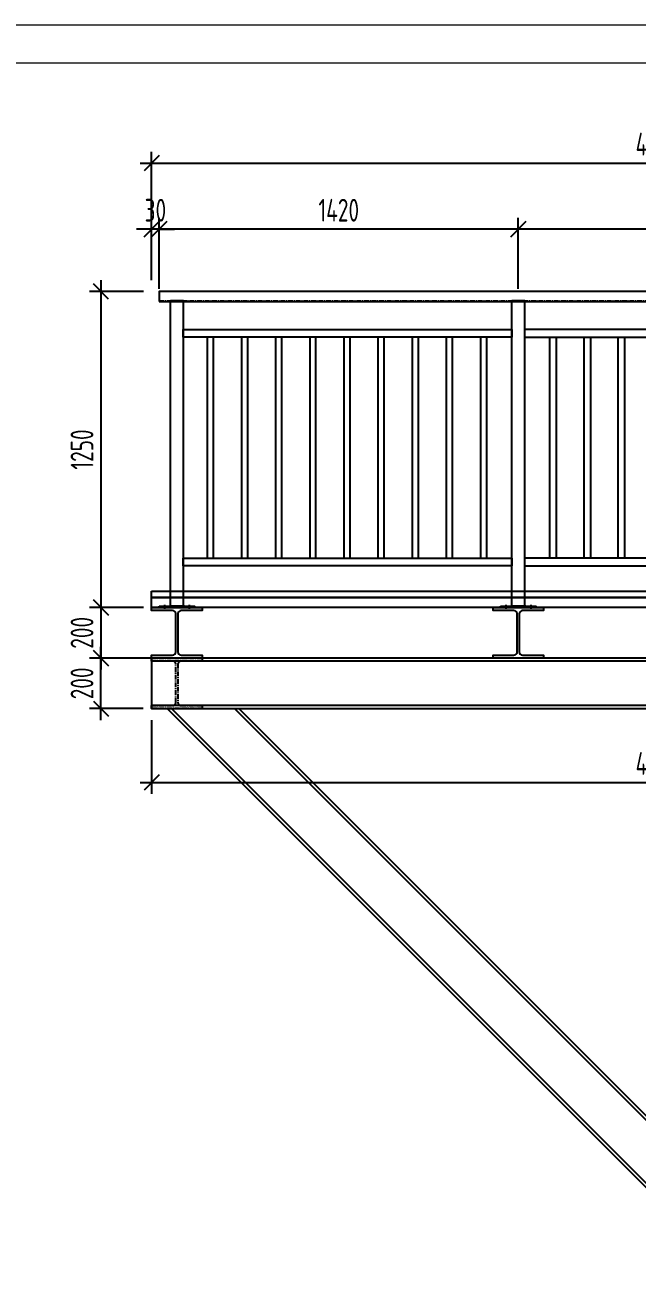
# Model space of a CAD drawing. Header units: millimetres. Extents: x 4 to 2106212, y -117026 to 198097.
# Drawn here: x 1907639 to 1910061, y 185223 to 190137 of the extents above; entities that cross this region are included whole.
import ezdxf

# ---------------------------------------------------------------- set-up
doc = ezdxf.new("R2010")
doc.units = ezdxf.units.MM
doc.linetypes.add('CENTER', pattern=[0.6, 0.375, -0.075, 0.075, -0.075])
doc.linetypes.add('CENTER2', pattern=[28.575, 19.05, -3.175, 3.175, -3.175])
doc.layers.add('H200', color=3, linetype='Continuous')
doc.layers.add('方管', color=100, linetype='Continuous')
for name, color, linetype, lineweight in [('图框', 7, 'Continuous', 13), ('文本', 3, 'Continuous', 13), ('虚线', 1, 'CENTER2', 0)]:
    doc.layers.add(name, color=color, linetype=linetype, lineweight=lineweight)
doc.styles.add('hztxt', font='ros1.shx', dxfattribs={"width": 0.8, "bigfont": 'hztxt.shx'})
doc.dimstyles.new('DIM-30', dxfattribs={"dimscale": 30, "dimtxt": 3, "dimasz": 2, "dimexe": 1.5, "dimexo": 1.5, "dimgap": 1, "dimtad": 1, "dimdec": 1, "dimdsep": 46, "dimtxsty": 'hztxt', "dimblk": 'OBLIQUE', "dimcen": 0, "dimdle": 1.5, "dimclrd": 9, "dimclre": 9, "dimclrt": 2, "dimadec": 1, "dimazin": 0, "dimtfac": 1, "dimtdec": 1, "dimtix": 1, "dimtmove": 2, "dimatfit": 3, "dimldrblk": 'OBLIQUE', "dimfxl": 15, "dimtolj": 1, "dimtzin": 0, "dimarcsym": 1})

# ---------------------------------------------------------------- blocks, each defined once
blk = doc.blocks.new('_Oblique')
at = {"color": 0, "linetype": 'ByBlock', "lineweight": -2}
blk.add_line((-0.5, -0.5), (0.5, 0.5), dxfattribs=at)
blk = doc.blocks.new('*D993')
at = {"color": 9, "lineweight": -2, "transparency": 16777216}
for p, q in [((1907940.5, 189126.9), (1907940.5, 187786.9)), ((1908108.5, 189081.9), (1907895.5, 189081.9)), ((1908108.5, 187831.9), (1907895.5, 187831.9))]:
    blk.add_line(p, q, dxfattribs=at)
at = {"layer": 'Defpoints', "color": 0, "transparency": 16777216}
for p in [(1908153.5, 189081.9, 0), (1907940.5, 187831.9), (1908153.5, 187831.9)]:
    blk.add_point(p, dxfattribs=at)
at = {"color": 9, "lineweight": -2, "transparency": 16777216, "xscale": 60, "yscale": 60, "zscale": 60}
for p, rotation in [((1907940.5, 189081.9), 90), ((1907940.5, 187831.9), 270)]:
    blk.add_blockref('_Oblique', p, dxfattribs=dict(at, rotation=rotation))
at = {"color": 2, "transparency": 16777216, "insert": (1907865.5, 188456.9), "char_height": 90, "attachment_point": 5, "rotation": 90, "style": 'hztxt'}
blk.add_mtext('\\A1;1250', dxfattribs=at)
blk = doc.blocks.new('GW-TK')
at = {"layer": '图框'}
for points in [[(927183.55, 464715.01), (927603.55, 464715.01), (927603.55, 464418.01), (927183.55, 464418.01)], [(927188.55, 464710.01), (927598.55, 464710.01), (927598.55, 464423.01), (927188.55, 464423.01)]]:
    blk.add_lwpolyline(points, close=True, dxfattribs=at)
blk = doc.blocks.new('*D1002')
at = {"color": 9, "lineweight": -2, "transparency": 16777216}
for p, q in [((1908140.7, 187386.9), (1908140.7, 187095.1)), ((1912140.7, 187311.9), (1912140.7, 187095.1)), ((1908095.7, 187140.1), (1912185.7, 187140.1))]:
    blk.add_line(p, q, dxfattribs=at)
at = {"layer": 'Defpoints', "color": 0, "transparency": 16777216}
for p in [(1908140.7, 187431.9), (1912140.7, 187356.9), (1912140.7, 187140.1)]:
    blk.add_point(p, dxfattribs=at)
at = {"color": 9, "lineweight": -2, "transparency": 16777216, "xscale": 60, "yscale": 60, "zscale": 60, "rotation": 180}
blk.add_blockref('_Oblique', (1908140.7, 187140.1), dxfattribs=at)
at = {"color": 9, "lineweight": -2, "transparency": 16777216, "xscale": 60, "yscale": 60, "zscale": 60}
blk.add_blockref('_Oblique', (1912140.7, 187140.1), dxfattribs=at)
at = {"color": 2, "transparency": 16777216, "insert": (1910140.7, 187215.1), "char_height": 90, "attachment_point": 5, "style": 'hztxt'}
blk.add_mtext('\\A1;4000', dxfattribs=at)
blk = doc.blocks.new('*D1006')
at = {"color": 9, "lineweight": -2, "transparency": 16777216}
for p, q in [((1907940.5, 187386.9), (1907940.5, 187676.9)), ((1908295.7, 187631.9), (1907895.5, 187631.9)), ((1908107.7, 187431.9), (1907895.5, 187431.9))]:
    blk.add_line(p, q, dxfattribs=at)
at = {"layer": 'Defpoints', "color": 0, "transparency": 16777216}
for p in [(1907940.5, 187631.9), (1908340.7, 187631.9), (1908152.7, 187431.9)]:
    blk.add_point(p, dxfattribs=at)
at = {"color": 9, "lineweight": -2, "transparency": 16777216, "xscale": 60, "yscale": 60, "zscale": 60}
for p, rotation in [((1907940.5, 187631.9), 90), ((1907940.5, 187431.9), 270)]:
    blk.add_blockref('_Oblique', p, dxfattribs=dict(at, rotation=rotation))
at = {"color": 2, "transparency": 16777216, "insert": (1907865.5, 187531.9), "char_height": 90, "attachment_point": 5, "rotation": 90, "style": 'hztxt'}
blk.add_mtext('\\A1;200', dxfattribs=at)
blk = doc.blocks.new('*U931')
h = blk.add_hatch(color=256)
h.dxf.hatch_style = 1
h.paths.add_polyline_path([(-25, -596.5, 0.414214), (-27.5, -599), (-25, -599)])
h = blk.add_hatch(color=256)
h.dxf.hatch_style = 1
h.paths.add_polyline_path([(25, -596.5, -0.414214), (27.5, -599), (25, -599)])
at = {"color": 7}
for points in [[(-70, -599), (70, -599), (70, -605), (-70, -605), (-70, -599)], [(-56, -599), (-56, -605)], [(-49, -594), (-49, -610)], [(-42, -599), (-42, -605)], [(42, -599), (42, -605)], [(49, -594), (49, -610)], [(56, -599), (56, -605)]]:
    blk.add_lwpolyline(points, dxfattribs=at)
for centre, start, end in [((-25, -599), 90, 180), ((25, -599), 0, 90)]:
    blk.add_arc(centre, 2.5, start, end)
at = {"layer": '方管', "color": 3}
blk.add_lwpolyline([(-25, 610), (25, 610), (25, -599), (-25, -599)], close=True, dxfattribs=at)
blk = doc.blocks.new('*U924')
at = {"color": 0, "linetype": 'ByBlock', "lineweight": -2, "transparency": 16777216}
blk.add_blockref('*U931', (0, 0), dxfattribs=at)
blk = doc.blocks.new('*U915')
h = blk.add_hatch(color=256)
h.dxf.hatch_style = 1
h.paths.add_polyline_path([(-25, -596.5, 0.414214), (-27.5, -599), (-25, -599)])
h = blk.add_hatch(color=256)
h.dxf.hatch_style = 1
h.paths.add_polyline_path([(25, -596.5, -0.414214), (27.5, -599), (25, -599)])
at = {"color": 7}
for points in [[(-70, -599), (70, -599), (70, -605), (-70, -605), (-70, -599)], [(-56, -599), (-56, -605)], [(-49, -594), (-49, -610)], [(-42, -599), (-42, -605)], [(42, -599), (42, -605)], [(49, -594), (49, -610)], [(56, -599), (56, -605)]]:
    blk.add_lwpolyline(points, dxfattribs=at)
for centre, start, end in [((-25, -599), 90, 180), ((25, -599), 0, 90)]:
    blk.add_arc(centre, 2.5, start, end)
at = {"layer": '方管', "color": 3}
blk.add_lwpolyline([(-25, 610), (25, 610), (25, -599), (-25, -599)], close=True, dxfattribs=at)
blk = doc.blocks.new('*U914')
at = {"color": 0, "linetype": 'ByBlock', "lineweight": -2, "transparency": 16777216}
blk.add_blockref('*U915', (0, 0), dxfattribs=at)
blk = doc.blocks.new('*D1061')
at = {"color": 9, "lineweight": -2, "transparency": 16777216}
for p, q in [((1907940.5, 187876.9), (1907940.5, 187586.9)), ((1908095.7, 187831.9), (1907895.5, 187831.9)), ((1908095.7, 187631.9), (1907895.5, 187631.9))]:
    blk.add_line(p, q, dxfattribs=at)
at = {"layer": 'Defpoints', "color": 0, "transparency": 16777216}
for p in [(1908140.7, 187831.9), (1907940.5, 187631.9), (1908140.7, 187631.9)]:
    blk.add_point(p, dxfattribs=at)
at = {"color": 9, "lineweight": -2, "transparency": 16777216, "xscale": 60, "yscale": 60, "zscale": 60}
for p, rotation in [((1907940.5, 187831.9), 90), ((1907940.5, 187631.9), 270)]:
    blk.add_blockref('_Oblique', p, dxfattribs=dict(at, rotation=rotation))
at = {"color": 2, "transparency": 16777216, "insert": (1907865.5, 187731.9), "char_height": 90, "attachment_point": 5, "rotation": 90, "style": 'hztxt'}
blk.add_mtext('\\A1;200', dxfattribs=at)
blk = doc.blocks.new('*D1062')
at = {"color": 9, "lineweight": -2, "transparency": 16777216}
for p, q in [((1909590.7, 189091.9), (1909590.7, 189373.5)), ((1910940.7, 189091.9), (1910940.7, 189373.5)), ((1910985.7, 189328.5), (1909545.7, 189328.5))]:
    blk.add_line(p, q, dxfattribs=at)
at = {"layer": 'Defpoints', "color": 0, "transparency": 16777216}
for p in [(1909590.7, 189328.5), (1909590.7, 189046.9, 0), (1910940.7, 189046.9, 0)]:
    blk.add_point(p, dxfattribs=at)
at = {"color": 9, "lineweight": -2, "transparency": 16777216, "xscale": 60, "yscale": 60, "zscale": 60, "rotation": 180}
blk.add_blockref('_Oblique', (1909590.7, 189328.5), dxfattribs=at)
at = {"color": 9, "lineweight": -2, "transparency": 16777216, "xscale": 60, "yscale": 60, "zscale": 60}
blk.add_blockref('_Oblique', (1910940.7, 189328.5), dxfattribs=at)
at = {"color": 2, "transparency": 16777216, "insert": (1910265.7, 189403.5), "char_height": 90, "attachment_point": 5, "style": 'hztxt'}
blk.add_mtext('\\A1;1350', dxfattribs=at)
blk = doc.blocks.new('*D1063')
at = {"color": 9, "lineweight": -2, "transparency": 16777216}
for p, q in [((1908170.7, 189091.9), (1908170.7, 189373.5)), ((1909590.7, 189091.9), (1909590.7, 189373.5)), ((1909635.7, 189328.5), (1908125.7, 189328.5))]:
    blk.add_line(p, q, dxfattribs=at)
at = {"layer": 'Defpoints', "color": 0, "transparency": 16777216}
for p in [(1908170.7, 189328.5), (1908170.7, 189046.9, 0), (1909590.7, 189046.9, 0)]:
    blk.add_point(p, dxfattribs=at)
at = {"color": 9, "lineweight": -2, "transparency": 16777216, "xscale": 60, "yscale": 60, "zscale": 60, "rotation": 180}
blk.add_blockref('_Oblique', (1908170.7, 189328.5), dxfattribs=at)
at = {"color": 9, "lineweight": -2, "transparency": 16777216, "xscale": 60, "yscale": 60, "zscale": 60}
blk.add_blockref('_Oblique', (1909590.7, 189328.5), dxfattribs=at)
at = {"color": 2, "transparency": 16777216, "insert": (1908880.7, 189403.5), "char_height": 90, "attachment_point": 5, "style": 'hztxt'}
blk.add_mtext('\\A1;1420', dxfattribs=at)
blk = doc.blocks.new('*D1065')
at = {"color": 9, "lineweight": -2, "transparency": 16777216}
for p, q in [((1908140.7, 189126.9), (1908140.7, 189373.5)), ((1908170.7, 189126.9), (1908170.7, 189373.5)), ((1908140.7, 189328.5), (1908080.7, 189328.5)), ((1908170.7, 189328.5), (1908140.7, 189328.5)), ((1908170.7, 189328.5), (1908230.7, 189328.5))]:
    blk.add_line(p, q, dxfattribs=at)
at = {"layer": 'Defpoints', "color": 0, "transparency": 16777216}
for p in [(1908140.7, 189328.5), (1908140.7, 189081.9, 0), (1908170.7, 189081.9, 0)]:
    blk.add_point(p, dxfattribs=at)
at = {"color": 9, "lineweight": -2, "transparency": 16777216, "xscale": 60, "yscale": 60, "zscale": 60}
blk.add_blockref('_Oblique', (1908140.7, 189328.5), dxfattribs=at)
at = {"color": 9, "lineweight": -2, "transparency": 16777216, "xscale": 60, "yscale": 60, "zscale": 60, "rotation": 180}
blk.add_blockref('_Oblique', (1908170.7, 189328.5), dxfattribs=at)
at = {"color": 2, "transparency": 16777216, "insert": (1908155.7, 189403.5), "char_height": 90, "attachment_point": 5, "style": 'hztxt'}
blk.add_mtext('\\A1;30', dxfattribs=at)
blk = doc.blocks.new('*D1066')
at = {"color": 9, "lineweight": -2, "transparency": 16777216}
for p, q in [((1908140.7, 189126.9), (1908140.7, 189634.9)), ((1912140.7, 189126.9), (1912140.7, 189634.9)), ((1908095.7, 189589.9), (1912185.7, 189589.9))]:
    blk.add_line(p, q, dxfattribs=at)
at = {"layer": 'Defpoints', "color": 0, "transparency": 16777216}
for p in [(1912140.7, 189589.9), (1908140.7, 189081.9, 0), (1912140.7, 189081.9, 0)]:
    blk.add_point(p, dxfattribs=at)
at = {"color": 9, "lineweight": -2, "transparency": 16777216, "xscale": 60, "yscale": 60, "zscale": 60, "rotation": 180}
blk.add_blockref('_Oblique', (1908140.7, 189589.9), dxfattribs=at)
at = {"color": 9, "lineweight": -2, "transparency": 16777216, "xscale": 60, "yscale": 60, "zscale": 60}
blk.add_blockref('_Oblique', (1912140.7, 189589.9), dxfattribs=at)
at = {"color": 2, "transparency": 16777216, "insert": (1910140.7, 189664.9), "char_height": 90, "attachment_point": 5, "style": 'hztxt'}
blk.add_mtext('\\A1;4000', dxfattribs=at)

msp = doc.modelspace()

# ---------------------------------------------------------------- linework, layer by layer
at = {"color": 1}
for points in [[(1908265.7354, 188931.8776), (1909565.838, 188931.8776), (1909565.838, 188901.8776), (1908265.7354, 188901.8776)], [(1910915.7354, 188931.8776), (1909615.6327, 188931.8776), (1909615.6327, 188901.8776), (1910915.7354, 188901.8776)]]:
    msp.add_lwpolyline(points, close=True, dxfattribs=at)
at = {"color": 4, "elevation": 0.0005}
for points in [[(1908385.7354, 188026.8776), (1908385.7354, 188901.8776), (1908360.7354, 188901.8776), (1908360.7354, 188026.8776)], [(1908520.7354, 188026.8776), (1908520.7354, 188901.8776), (1908495.7354, 188901.8776), (1908495.7354, 188026.8776)], [(1908655.7354, 188026.8776), (1908655.7354, 188901.8776), (1908630.7354, 188901.8776), (1908630.7354, 188026.8776)], [(1908790.7354, 188026.8776), (1908790.7354, 188901.8776), (1908765.7354, 188901.8776), (1908765.7354, 188026.8776)], [(1908925.7354, 188026.8776), (1908925.7354, 188901.8776), (1908900.7354, 188901.8776), (1908900.7354, 188026.8776)], [(1909060.7354, 188026.8776), (1909060.7354, 188901.8776), (1909035.7354, 188901.8776), (1909035.7354, 188026.8776)], [(1909195.7354, 188026.8776), (1909195.7354, 188901.8776), (1909170.7354, 188901.8776), (1909170.7354, 188026.8776)], [(1909330.7354, 188026.8776), (1909330.7354, 188901.8776), (1909305.7354, 188901.8776), (1909305.7354, 188026.8776)], [(1909465.7354, 188026.8776), (1909465.7354, 188901.8776), (1909440.7354, 188901.8776), (1909440.7354, 188026.8776)], [(1909715.7354, 188026.8776), (1909715.7354, 188901.8776), (1909740.7354, 188901.8776), (1909740.7354, 188026.8776)], [(1909850.7354, 188026.8776), (1909850.7354, 188901.8776), (1909875.7354, 188901.8776), (1909875.7354, 188026.8776)], [(1909985.7354, 188026.8776), (1909985.7354, 188901.8776), (1910010.7354, 188901.8776), (1910010.7354, 188026.8776)]]:
    msp.add_lwpolyline(points, dxfattribs=at)
at = {"color": 1, "elevation": 0.0005}
for points in [[(1908265.7354, 188026.8776), (1909565.838, 188026.8776), (1909565.838, 187996.8776), (1908265.7354, 187996.8776)], [(1910915.7354, 188026.8776), (1909615.6327, 188026.8776), (1909615.6327, 187996.8776), (1910915.7354, 187996.8776)]]:
    msp.add_lwpolyline(points, close=True, dxfattribs=at)
at = {"elevation": 0.001}
for points in [[(1908140.7354, 187896.8804), (1912152.7354, 187896.8804), (1912152.7354, 187871.8804), (1908140.7354, 187871.8804)], [(1908140.7354, 187871.8804), (1912152.7354, 187871.8804), (1912152.7354, 187831.8804), (1908140.7354, 187831.8804)]]:
    msp.add_lwpolyline(points, close=True, dxfattribs=at)
at = {"layer": 'H200'}
for p, q in [((1912140.7354, 187619.8804), (1908152.7354, 187619.8804)), ((1912140.7354, 187443.8804), (1908140.7354, 187443.8804))]:
    msp.add_line(p, q, dxfattribs=at)
at = {"layer": 'H200', "color": 21}
msp.add_lwpolyline([(1908236.7354, 187808.8804, 0.359358828), (1908223.7354, 187819.8804), (1908140.7354, 187819.8804), (1908140.7354, 187831.8804), (1908340.7354, 187831.8804), (1908340.7354, 187819.8804), (1908257.7354, 187819.8804, 0.362402399), (1908244.7354, 187808.8804), (1908244.7354, 187656.8804, 0.414213562), (1908257.7354, 187643.8804), (1908340.7354, 187643.8804), (1908340.7354, 187631.8804), (1908140.7354, 187631.8804), (1908140.7354, 187643.8804), (1908223.7354, 187643.8804, 0.414213562), (1908236.7354, 187656.8804)], format="xyb", close=True, dxfattribs=at)
at = {"layer": 'H200', "color": 21, "elevation": 0.0005}
msp.add_lwpolyline([(1909586.7354, 187808.8804, 0.359358828), (1909573.7354, 187819.8804), (1909490.7354, 187819.8804), (1909490.7354, 187831.8804), (1909690.7354, 187831.8804), (1909690.7354, 187819.8804), (1909607.7354, 187819.8804, 0.362402399), (1909594.7354, 187808.8804), (1909594.7354, 187656.8804, 0.414213562), (1909607.7354, 187643.8804), (1909690.7354, 187643.8804), (1909690.7354, 187631.8804), (1909490.7354, 187631.8804), (1909490.7354, 187643.8804), (1909573.7354, 187643.8804, 0.414213562), (1909586.7354, 187656.8804)], format="xyb", close=True, dxfattribs=at)
at = {"layer": 'H200'}
msp.add_lwpolyline([(1912140.7354, 187631.8804), (1908140.7354, 187631.8804), (1908140.7354, 187431.8804), (1912140.7354, 187431.8804)], close=True, dxfattribs=at)
at = {"layer": 'H200', "color": 252, "linetype": 'CENTER', "ltscale": 50}
msp.add_lwpolyline([(1908236.7354, 187608.8804, 0.359358828), (1908223.7354, 187619.8804), (1908140.7354, 187619.8804), (1908140.7354, 187631.8804), (1908340.7354, 187631.8804), (1908340.7354, 187619.8804), (1908257.7354, 187619.8804, 0.362402399), (1908244.7354, 187608.8804), (1908244.7354, 187456.8804, 0.414213562), (1908257.7354, 187443.8804), (1908340.7354, 187443.8804), (1908340.7354, 187431.8804), (1908140.7354, 187431.8804), (1908140.7354, 187443.8804), (1908223.7354, 187443.8804, 0.414213562), (1908236.7354, 187456.8804)], format="xyb", close=True, dxfattribs=at)
at = {"layer": 'H200'}
for points in [[(1912140.7354, 183493.5138), (1908202.7354, 187431.8804)], [(1912140.7354, 183510.4852), (1908219.7051, 187431.8804)], [(1912140.7354, 183759.3983), (1908468.5951, 187431.8804)], [(1912140.7354, 183776.3697), (1908485.5649, 187431.8804)]]:
    msp.add_lwpolyline(points, dxfattribs=at)
at = {"layer": '方管', "color": 2, "elevation": 0.001}
msp.add_lwpolyline([(1908170.7354, 189041.8776), (1912110.7354, 189041.8776), (1912110.7354, 189081.8776), (1908170.7354, 189081.8776)], close=True, dxfattribs=at)
at = {"layer": '虚线', "color": 1, "linetype": 'CENTER', "ltscale": 50, "elevation": 0.001}
msp.add_lwpolyline([(1908170.7354, 189046.8776), (1912110.7354, 189046.8776)], dxfattribs=at)

# ---------------------------------------------------------------- block references
for name, p in [('*U914', (1908240.7354, 188436.879)), ('*U924', (1909590.7354, 188436.879, 0.0005))]:
    msp.add_blockref(name, p)
at = {"layer": '文本', "xscale": 30, "yscale": 30, "zscale": 30}
msp.add_blockref('GW-TK', (-25914286.8213, -13751313.6738), dxfattribs=at)

# ---------------------------------------------------------------- dimensions: what is measured, and where the dimension line sits
for base, p1, p2, picture, middle in [((1912140.7354, 189589.8654), (1908140.7354, 189081.8776, 0.001), (1912140.7354, 189081.8776, 0.001), '*D1066', (1910140.7354, 189664.8654)), ((1908140.7354, 189328.544), (1908170.7354, 189081.8776, 0.001), (1908140.7354, 189081.8776, 0.001), '*D1065', (1908155.7354, 189403.544)), ((1908170.7354, 189328.544), (1909590.7354, 189046.8776, 0.0005), (1908170.7354, 189046.8776, 0.001), '*D1063', (1908880.7354, 189403.544)), ((1909590.7354, 189328.544), (1910940.7354, 189046.8776, 0.0005), (1909590.7354, 189046.8776, 0.0005), '*D1062', (1910265.7354, 189403.544)), ((1912140.7354, 187140.0899), (1908140.7354, 187431.8804), (1912140.7354, 187356.8804), '*D1002', (1910140.7354, 187215.0899))]:
    dim = msp.add_linear_dim(base=base, p1=p1, p2=p2, dimstyle='DIM-30')
    dim.commit()
    dim.dimension.update_dxf_attribs({"geometry": picture, "text_midpoint": middle})
for base, p1, p2, picture, middle in [((1907940.4597, 187831.8804), (1908153.4854, 189081.8776, 0.001), (1908153.4854, 187831.8804), '*D993', (1907865.4597, 188456.879)), ((1907940.4597, 187631.8804), (1908140.7354, 187831.8804), (1908140.7354, 187631.8804), '*D1061', (1907865.4597, 187731.8804)), ((1907940.4597, 187631.8804), (1908152.7354, 187431.8804), (1908340.7354, 187631.8804), '*D1006', (1907865.4597, 187531.8804))]:
    dim = msp.add_linear_dim(base=base, p1=p1, p2=p2, angle=90, dimstyle='DIM-30')
    dim.commit()
    dim.dimension.update_dxf_attribs({"geometry": picture, "text_midpoint": middle})

doc.saveas('drawing.dxf')
